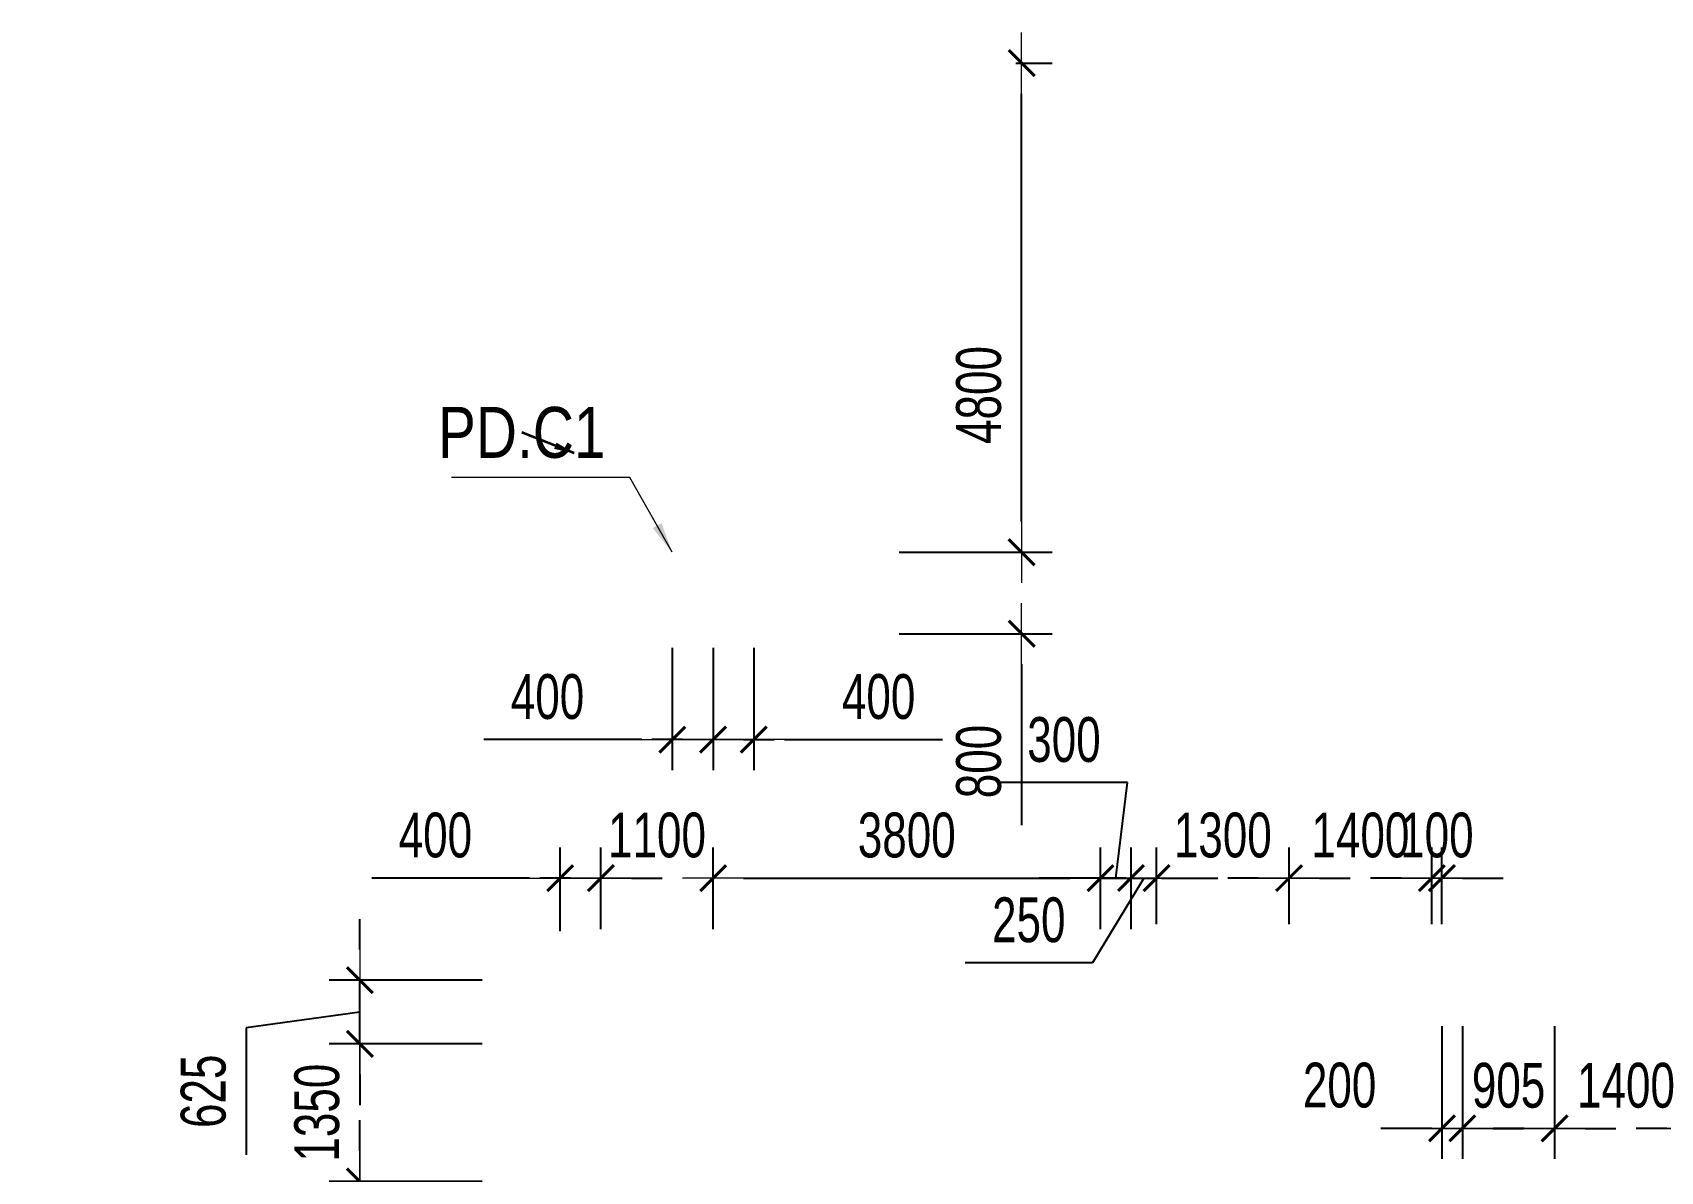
# Model space of a CAD drawing. Header units: millimetres. Extents: x -259680 to 699608, y -1281 to 104748.
# Drawn here: x 76525 to 92493, y 79023 to 90200 of the extents above; entities that cross this region are included whole.
import ezdxf
from ezdxf.enums import TextEntityAlignment as Align

# ---------------------------------------------------------------- set-up
doc = ezdxf.new("R2010")
doc.units = ezdxf.units.MM
doc.layers.get('Defpoints').update_dxf_attribs({"color": 151, "lineweight": 9})
for name, color, linetype, lineweight in [('$0$C1', 20, 'Continuous', 35), ('$1$NDC_S_ANNO', 7, 'Continuous', 20), ('$1$NDC_S_DIM', 1, 'Continuous', 15), ('NDC_S_DIM', 1, 'Continuous', 15)]:
    doc.layers.add(name, color=color, linetype=linetype, lineweight=lineweight)
doc.styles.add('$1$NDC_DIM', font='', dxfattribs={"width": 0.75})
doc.styles.add('$2$ARIAL', font='arial.ttf', dxfattribs={"width": 0.8})
doc.styles.add('NDC_DIM', font='', dxfattribs={"width": 0.75})
doc.styles.get('$1$NDC_DIM').set_extended_font_data('Dotum')
doc.styles.get('NDC_DIM').set_extended_font_data('Dotum')
doc.dimstyles.new('$0$NDC_dim_150', dxfattribs={"dimscale": 150, "dimtxt": 2.2, "dimasz": 1.5, "dimexe": 1.5, "dimexo": 2.5, "dimgap": 1, "dimtad": 1, "dimdec": 0, "dimzin": 0, "dimdsep": 46, "dimtxsty": '$1$NDC_DIM', "dimblk": '$1$DIMMARK', "dimcen": 0.09, "dimdle": 1.2, "dimclrd": 1, "dimclre": 1, "dimclrt": 3, "dimadec": 0, "dimazin": 0, "dimtfac": 1, "dimtdec": 0, "dimtix": 1, "dimtofl": 0, "dimtmove": 0, "dimatfit": 3, "dimfxl": 0, "dimtolj": 1, "dimtzin": 0, "dimarcsym": 0})
doc.dimstyles.new('$1$NDC_dim_iso', dxfattribs={"dimtxt": 2.2, "dimasz": 1, "dimexe": 1.5, "dimexo": 2.5, "dimgap": 1, "dimtad": 1, "dimdec": 0, "dimzin": 0, "dimdsep": 46, "dimtxsty": '$1$NDC_DIM', "dimblk": '$1$DIMMARK', "dimcen": 0.09, "dimdle": 1.2, "dimclrd": 1, "dimclre": 1, "dimclrt": 3, "dimadec": 0, "dimazin": 0, "dimtfac": 1, "dimtdec": 0, "dimtix": 1, "dimtofl": 0, "dimtmove": 0, "dimatfit": 3, "dimfxl": 0, "dimtolj": 1, "dimtzin": 0, "dimarcsym": 0})
doc.dimstyles.new('NDC_dim_200', dxfattribs={"dimscale": 200, "dimtxt": 2.2, "dimasz": 1.5, "dimexe": 1.5, "dimexo": 2.5, "dimgap": 1, "dimtad": 1, "dimdec": 0, "dimzin": 0, "dimdsep": 46, "dimtxsty": 'NDC_DIM', "dimblk": 'DIMMARK', "dimcen": 0.09, "dimdle": 1.2, "dimclrd": 1, "dimclre": 1, "dimclrt": 3, "dimadec": 0, "dimazin": 0, "dimtfac": 1, "dimtdec": 0, "dimtix": 1, "dimtofl": 0, "dimtmove": 0, "dimatfit": 3, "dimfxl": 0, "dimtolj": 1, "dimtzin": 0, "dimarcsym": 0})

# ---------------------------------------------------------------- blocks, each defined once
blk = doc.blocks.new('$1$DIMMARK')
at = {"layer": '$1$NDC_S_DIM', "color": 1}
blk.add_line((-1.5, 0), (1, 0), dxfattribs=at)
at = {"layer": '$1$NDC_S_DIM', "color": 2, "const_width": 0.1}
blk.add_lwpolyline([(-0.424, -0.424), (0.424, 0.424)], dxfattribs=at)
blk = doc.blocks.new('DIMMARK')
at = {"layer": 'NDC_S_DIM', "color": 1}
blk.add_line((-1.5, 0), (1, 0), dxfattribs=at)
at = {"layer": 'NDC_S_DIM', "color": 2, "const_width": 0.1}
blk.add_lwpolyline([(-0.424, -0.424), (0.424, 0.424)], dxfattribs=at)
blk = doc.blocks.new('*D685')
at = {"layer": 'Defpoints', "color": 0, "ltscale": 100, "transparency": 16777216}
for p in [(83200, 84662), (83600, 84662), (83600, 83261)]:
    blk.add_point(p, dxfattribs=at)
at = {"layer": 'NDC_S_DIM', "color": 1, "lineweight": -2, "ltscale": 100, "transparency": 16777216}
for p, q in [((83200, 84162), (83200, 82961)), ((83600, 84162), (83600, 82961)), ((82900, 83261), (82600, 83261)), ((83900, 83261), (85449, 83261))]:
    blk.add_line(p, q, dxfattribs=at)
at = {"layer": 'NDC_S_DIM', "color": 1, "lineweight": -2, "ltscale": 100, "transparency": 16777216, "xscale": 300, "yscale": 300, "zscale": 300}
blk.add_blockref('DIMMARK', (83200, 83261), dxfattribs=at)
at = {"layer": 'NDC_S_DIM', "color": 1, "lineweight": -2, "ltscale": 100, "transparency": 16777216, "xscale": 300, "yscale": 300, "zscale": 300, "rotation": 180}
blk.add_blockref('DIMMARK', (83600, 83261), dxfattribs=at)
at = {"layer": 'NDC_S_DIM', "color": 3, "ltscale": 100, "transparency": 16777216, "insert": (84824, 83681), "char_height": 440, "attachment_point": 5, "style": 'NDC_DIM'}
blk.add_mtext('\\A1;400', dxfattribs=at)
blk = doc.blocks.new('*D686')
at = {"layer": 'Defpoints', "color": 0, "ltscale": 100, "transparency": 16777216}
for p in [(82800, 84662), (83200, 84662), (83200, 83261)]:
    blk.add_point(p, dxfattribs=at)
at = {"layer": 'NDC_S_DIM', "color": 1, "lineweight": -2, "ltscale": 100, "transparency": 16777216}
for p, q in [((82800, 84162), (82800, 82961)), ((83200, 84162), (83200, 82961)), ((82500, 83261), (80951, 83261)), ((83500, 83261), (83800, 83261))]:
    blk.add_line(p, q, dxfattribs=at)
at = {"layer": 'NDC_S_DIM', "color": 1, "lineweight": -2, "ltscale": 100, "transparency": 16777216, "xscale": 300, "yscale": 300, "zscale": 300}
blk.add_blockref('DIMMARK', (82800, 83261), dxfattribs=at)
at = {"layer": 'NDC_S_DIM', "color": 1, "lineweight": -2, "ltscale": 100, "transparency": 16777216, "xscale": 300, "yscale": 300, "zscale": 300, "rotation": 180}
blk.add_blockref('DIMMARK', (83200, 83261), dxfattribs=at)
at = {"layer": 'NDC_S_DIM', "color": 3, "ltscale": 100, "transparency": 16777216, "insert": (81576, 83681), "char_height": 440, "attachment_point": 5, "style": 'NDC_DIM'}
blk.add_mtext('\\A1;400', dxfattribs=at)
blk = doc.blocks.new('*D701')
at = {"layer": 'Defpoints', "color": 0, "ltscale": 100, "transparency": 16777216}
for p in [(85670, 89900), (86227, 89900), (83600, 85100)]:
    blk.add_point(p, dxfattribs=at)
at = {"layer": 'NDC_S_DIM', "color": 1, "lineweight": -2, "ltscale": 100, "transparency": 16777216}
for p, q in [((86170, 89900), (86527, 89900)), ((86227, 85400), (86227, 89600)), ((85027, 85100), (86527, 85100))]:
    blk.add_line(p, q, dxfattribs=at)
at = {"layer": 'NDC_S_DIM', "color": 1, "lineweight": -2, "ltscale": 100, "transparency": 16777216, "xscale": 300, "yscale": 300, "zscale": 300}
for p, rotation in [((86227, 89900), 90), ((86227, 85100), 270)]:
    blk.add_blockref('DIMMARK', p, dxfattribs=dict(at, rotation=rotation))
at = {"layer": 'NDC_S_DIM', "color": 3, "ltscale": 100, "transparency": 16777216, "insert": (85807, 86643), "char_height": 440, "attachment_point": 5, "rotation": 90, "style": 'NDC_DIM'}
blk.add_mtext('\\A1;4800', dxfattribs=at)
blk = doc.blocks.new('*D702')
at = {"layer": 'Defpoints', "color": 0, "ltscale": 100, "transparency": 16777216}
for p in [(83600, 85100), (86227, 85100), (83600, 84300)]:
    blk.add_point(p, dxfattribs=at)
at = {"layer": 'NDC_S_DIM', "color": 1, "lineweight": -2, "ltscale": 100, "transparency": 16777216}
for p, q in [((86227, 85400), (86227, 85700)), ((85027, 85100), (86527, 85100)), ((85027, 84300), (86527, 84300)), ((86227, 84000), (86227, 82421))]:
    blk.add_line(p, q, dxfattribs=at)
at = {"layer": 'NDC_S_DIM', "color": 1, "lineweight": -2, "ltscale": 100, "transparency": 16777216, "xscale": 300, "yscale": 300, "zscale": 300}
for p, rotation in [((86227, 85100), 270), ((86227, 84300), 90)]:
    blk.add_blockref('DIMMARK', p, dxfattribs=dict(at, rotation=rotation))
at = {"layer": 'NDC_S_DIM', "color": 3, "ltscale": 100, "transparency": 16777216, "insert": (85807, 83046), "char_height": 440, "attachment_point": 5, "rotation": 90, "style": 'NDC_DIM'}
blk.add_mtext('\\A1;800', dxfattribs=at)
blk = doc.blocks.new('*D1200')
at = {"layer": 'Defpoints', "color": 0, "ltscale": 100, "transparency": 16777216}
for p in [(79735, 78925), (82300, 78925), (82100, 78300)]:
    blk.add_point(p, dxfattribs=at)
at = {"layer": 'NDC_S_DIM', "color": 1, "lineweight": -2, "ltscale": 100, "transparency": 16777216}
for p, q in [((79735, 79225), (79735, 79525)), ((80935, 78925), (79435, 78925)), ((79735, 78300), (79735, 78925)), ((79735, 78613), (78621, 78425)), ((78621, 78425), (78621, 77176)), ((80935, 78300), (79435, 78300)), ((79735, 78000), (79735, 77700))]:
    blk.add_line(p, q, dxfattribs=at)
at = {"layer": 'NDC_S_DIM', "color": 1, "lineweight": -2, "ltscale": 100, "transparency": 16777216, "xscale": 300, "yscale": 300, "zscale": 300}
for p, rotation in [((79735, 78925), 270), ((79735, 78300), 90)]:
    blk.add_blockref('DIMMARK', p, dxfattribs=dict(at, rotation=rotation))
at = {"layer": 'NDC_S_DIM', "color": 3, "ltscale": 100, "transparency": 16777216, "insert": (78201, 77801), "char_height": 440, "attachment_point": 5, "rotation": 90, "style": 'NDC_DIM'}
blk.add_mtext('\\A1;625', dxfattribs=at)
blk = doc.blocks.new('*D1201')
at = {"layer": 'Defpoints', "color": 0, "ltscale": 100, "transparency": 16777216}
for p in [(79735, 80275), (82300, 80275), (82300, 78925)]:
    blk.add_point(p, dxfattribs=at)
at = {"layer": 'NDC_S_DIM', "color": 1, "lineweight": -2, "ltscale": 100, "transparency": 16777216}
for p, q in [((79735, 80575), (79735, 80875)), ((80935, 80275), (79435, 80275)), ((80935, 78925), (79435, 78925)), ((79735, 78625), (79735, 78325))]:
    blk.add_line(p, q, dxfattribs=at)
at = {"layer": 'NDC_S_DIM', "color": 1, "lineweight": -2, "ltscale": 100, "transparency": 16777216, "xscale": 300, "yscale": 300, "zscale": 300}
for p, rotation in [((79735, 80275), 270), ((79735, 78925), 90)]:
    blk.add_blockref('DIMMARK', p, dxfattribs=dict(at, rotation=rotation))
at = {"layer": 'NDC_S_DIM', "color": 3, "ltscale": 100, "transparency": 16777216, "insert": (79315, 79600), "char_height": 440, "attachment_point": 5, "rotation": 90, "style": 'NDC_DIM'}
blk.add_mtext('\\A1;1350', dxfattribs=at)
blk = doc.blocks.new('*D1202')
at = {"layer": 'Defpoints', "color": 0, "ltscale": 100, "transparency": 16777216}
for p in [(79735, 80900), (82100, 80900), (82300, 80275)]:
    blk.add_point(p, dxfattribs=at)
at = {"layer": 'NDC_S_DIM', "color": 1, "lineweight": -2, "ltscale": 100, "transparency": 16777216}
for p, q in [((79735, 81200), (79735, 81500)), ((80935, 80900), (79435, 80900)), ((79735, 80275), (79735, 80900)), ((79735, 80588), (78621, 80434)), ((78621, 80434), (78621, 79185)), ((80935, 80275), (79435, 80275)), ((79735, 79975), (79735, 79675))]:
    blk.add_line(p, q, dxfattribs=at)
at = {"layer": 'NDC_S_DIM', "color": 1, "lineweight": -2, "ltscale": 100, "transparency": 16777216, "xscale": 300, "yscale": 300, "zscale": 300}
for p, rotation in [((79735, 80900), 270), ((79735, 80275), 90)]:
    blk.add_blockref('DIMMARK', p, dxfattribs=dict(at, rotation=rotation))
at = {"layer": 'NDC_S_DIM', "color": 3, "ltscale": 100, "transparency": 16777216, "insert": (78201, 79810), "char_height": 440, "attachment_point": 5, "rotation": 90, "style": 'NDC_DIM'}
blk.add_mtext('\\A1;625', dxfattribs=at)
blk = doc.blocks.new('*D1203')
at = {"layer": 'Defpoints', "color": 0, "ltscale": 100, "transparency": 16777216}
for p in [(82100, 81902), (81700, 80882), (82100, 80900)]:
    blk.add_point(p, dxfattribs=at)
at = {"layer": 'NDC_S_DIM', "color": 1, "lineweight": -2, "ltscale": 100, "transparency": 16777216}
for p, q in [((81700, 81382), (81700, 82202)), ((82100, 81400), (82100, 82202)), ((81400, 81902), (79851, 81902)), ((82400, 81902), (82700, 81902))]:
    blk.add_line(p, q, dxfattribs=at)
at = {"layer": 'NDC_S_DIM', "color": 1, "lineweight": -2, "ltscale": 100, "transparency": 16777216, "xscale": 300, "yscale": 300, "zscale": 300}
blk.add_blockref('DIMMARK', (81700, 81902), dxfattribs=at)
at = {"layer": 'NDC_S_DIM', "color": 1, "lineweight": -2, "ltscale": 100, "transparency": 16777216, "xscale": 300, "yscale": 300, "zscale": 300, "rotation": 180}
blk.add_blockref('DIMMARK', (82100, 81902), dxfattribs=at)
at = {"layer": 'NDC_S_DIM', "color": 3, "ltscale": 100, "transparency": 16777216, "insert": (80476, 82322), "char_height": 440, "attachment_point": 5, "style": 'NDC_DIM'}
blk.add_mtext('\\A1;400', dxfattribs=at)
blk = doc.blocks.new('*D1204')
at = {"layer": 'Defpoints', "color": 0, "ltscale": 100, "transparency": 16777216}
for p in [(83200, 81902), (82100, 80900), (83200, 80900)]:
    blk.add_point(p, dxfattribs=at)
at = {"layer": 'NDC_S_DIM', "color": 1, "lineweight": -2, "ltscale": 100, "transparency": 16777216}
for p, q in [((82100, 81400), (82100, 82202)), ((83200, 81400), (83200, 82202)), ((81800, 81902), (81500, 81902)), ((83500, 81902), (83800, 81902))]:
    blk.add_line(p, q, dxfattribs=at)
at = {"layer": 'NDC_S_DIM', "color": 1, "lineweight": -2, "ltscale": 100, "transparency": 16777216, "xscale": 300, "yscale": 300, "zscale": 300}
blk.add_blockref('DIMMARK', (82100, 81902), dxfattribs=at)
at = {"layer": 'NDC_S_DIM', "color": 1, "lineweight": -2, "ltscale": 100, "transparency": 16777216, "xscale": 300, "yscale": 300, "zscale": 300, "rotation": 180}
blk.add_blockref('DIMMARK', (83200, 81902), dxfattribs=at)
at = {"layer": 'NDC_S_DIM', "color": 3, "ltscale": 100, "transparency": 16777216, "insert": (82650, 82322), "char_height": 440, "attachment_point": 5, "style": 'NDC_DIM'}
blk.add_mtext('\\A1;1100', dxfattribs=at)
blk = doc.blocks.new('*D1205')
at = {"layer": 'Defpoints', "color": 0, "ltscale": 100, "transparency": 16777216}
for p in [(87000, 81902), (83200, 80900), (87000, 80900)]:
    blk.add_point(p, dxfattribs=at)
at = {"layer": 'NDC_S_DIM', "color": 1, "lineweight": -2, "ltscale": 100, "transparency": 16777216}
for p, q in [((83200, 81400), (83200, 82202)), ((87000, 81400), (87000, 82202)), ((83500, 81902), (86700, 81902))]:
    blk.add_line(p, q, dxfattribs=at)
at = {"layer": 'NDC_S_DIM', "color": 1, "lineweight": -2, "ltscale": 100, "transparency": 16777216, "xscale": 300, "yscale": 300, "zscale": 300, "rotation": 180}
blk.add_blockref('DIMMARK', (83200, 81902), dxfattribs=at)
at = {"layer": 'NDC_S_DIM', "color": 1, "lineweight": -2, "ltscale": 100, "transparency": 16777216, "xscale": 300, "yscale": 300, "zscale": 300}
blk.add_blockref('DIMMARK', (87000, 81902), dxfattribs=at)
at = {"layer": 'NDC_S_DIM', "color": 3, "ltscale": 100, "transparency": 16777216, "insert": (85100, 82322), "char_height": 440, "attachment_point": 5, "style": 'NDC_DIM'}
blk.add_mtext('\\A1;3800', dxfattribs=at)
blk = doc.blocks.new('*D1206')
at = {"layer": 'Defpoints', "color": 0, "ltscale": 100, "transparency": 16777216}
for p in [(87300, 81902), (87000, 80900), (87300, 80900)]:
    blk.add_point(p, dxfattribs=at)
at = {"layer": 'NDC_S_DIM', "color": 1, "lineweight": -2, "ltscale": 100, "transparency": 16777216}
for p, q in [((87266, 82839), (86017, 82839)), ((87150, 81902), (87266, 82839)), ((87000, 81400), (87000, 82202)), ((87300, 81400), (87300, 82202)), ((86700, 81902), (86400, 81902)), ((87000, 81902), (87300, 81902)), ((87600, 81902), (87900, 81902))]:
    blk.add_line(p, q, dxfattribs=at)
at = {"layer": 'NDC_S_DIM', "color": 1, "lineweight": -2, "ltscale": 100, "transparency": 16777216, "xscale": 300, "yscale": 300, "zscale": 300}
blk.add_blockref('DIMMARK', (87000, 81902), dxfattribs=at)
at = {"layer": 'NDC_S_DIM', "color": 1, "lineweight": -2, "ltscale": 100, "transparency": 16777216, "xscale": 300, "yscale": 300, "zscale": 300, "rotation": 180}
blk.add_blockref('DIMMARK', (87300, 81902), dxfattribs=at)
at = {"layer": 'NDC_S_DIM', "color": 3, "ltscale": 100, "transparency": 16777216, "insert": (86642, 83259), "char_height": 440, "attachment_point": 5, "style": 'NDC_DIM'}
blk.add_mtext('\\A1;300', dxfattribs=at)
blk = doc.blocks.new('*D1207')
at = {"layer": 'Defpoints', "color": 0, "ltscale": 100, "transparency": 16777216}
for p in [(87550, 81902), (87300, 80900), (87550, 80950)]:
    blk.add_point(p, dxfattribs=at)
at = {"layer": 'NDC_S_DIM', "color": 1, "lineweight": -2, "ltscale": 100, "transparency": 16777216}
for p, q in [((87300, 81400), (87300, 82202)), ((87550, 81450), (87550, 82202)), ((87000, 81902), (86700, 81902)), ((87425, 81902), (86921, 81070)), ((87300, 81902), (87550, 81902)), ((87850, 81902), (88150, 81902)), ((86921, 81070), (85672, 81070))]:
    blk.add_line(p, q, dxfattribs=at)
at = {"layer": 'NDC_S_DIM', "color": 1, "lineweight": -2, "ltscale": 100, "transparency": 16777216, "xscale": 300, "yscale": 300, "zscale": 300}
blk.add_blockref('DIMMARK', (87300, 81902), dxfattribs=at)
at = {"layer": 'NDC_S_DIM', "color": 1, "lineweight": -2, "ltscale": 100, "transparency": 16777216, "xscale": 300, "yscale": 300, "zscale": 300, "rotation": 180}
blk.add_blockref('DIMMARK', (87550, 81902), dxfattribs=at)
at = {"layer": 'NDC_S_DIM', "color": 3, "ltscale": 100, "transparency": 16777216, "insert": (86297, 81490), "char_height": 440, "attachment_point": 5, "style": 'NDC_DIM'}
blk.add_mtext('\\A1;250', dxfattribs=at)
blk = doc.blocks.new('*D1208')
at = {"layer": 'Defpoints', "color": 0, "ltscale": 100, "transparency": 16777216}
for p in [(88850, 81902), (87550, 80950), (88850, 80950)]:
    blk.add_point(p, dxfattribs=at)
at = {"layer": 'NDC_S_DIM', "color": 1, "lineweight": -2, "ltscale": 100, "transparency": 16777216}
for p, q in [((87550, 81450), (87550, 82202)), ((88850, 81450), (88850, 82202)), ((87250, 81902), (86950, 81902)), ((89150, 81902), (89450, 81902))]:
    blk.add_line(p, q, dxfattribs=at)
at = {"layer": 'NDC_S_DIM', "color": 1, "lineweight": -2, "ltscale": 100, "transparency": 16777216, "xscale": 300, "yscale": 300, "zscale": 300}
blk.add_blockref('DIMMARK', (87550, 81902), dxfattribs=at)
at = {"layer": 'NDC_S_DIM', "color": 1, "lineweight": -2, "ltscale": 100, "transparency": 16777216, "xscale": 300, "yscale": 300, "zscale": 300, "rotation": 180}
blk.add_blockref('DIMMARK', (88850, 81902), dxfattribs=at)
at = {"layer": 'NDC_S_DIM', "color": 3, "ltscale": 100, "transparency": 16777216, "insert": (88200, 82322), "char_height": 440, "attachment_point": 5, "style": 'NDC_DIM'}
blk.add_mtext('\\A1;1300', dxfattribs=at)
blk = doc.blocks.new('*D1209')
at = {"layer": 'Defpoints', "color": 0, "ltscale": 100, "transparency": 16777216}
for p in [(90250, 81902), (88850, 80950), (90250, 80950)]:
    blk.add_point(p, dxfattribs=at)
at = {"layer": 'NDC_S_DIM', "color": 1, "lineweight": -2, "ltscale": 100, "transparency": 16777216}
for p, q in [((88850, 81450), (88850, 82202)), ((90250, 81450), (90250, 82202)), ((88550, 81902), (88250, 81902)), ((90550, 81902), (90850, 81902))]:
    blk.add_line(p, q, dxfattribs=at)
at = {"layer": 'NDC_S_DIM', "color": 1, "lineweight": -2, "ltscale": 100, "transparency": 16777216, "xscale": 300, "yscale": 300, "zscale": 300}
blk.add_blockref('DIMMARK', (88850, 81902), dxfattribs=at)
at = {"layer": 'NDC_S_DIM', "color": 1, "lineweight": -2, "ltscale": 100, "transparency": 16777216, "xscale": 300, "yscale": 300, "zscale": 300, "rotation": 180}
blk.add_blockref('DIMMARK', (90250, 81902), dxfattribs=at)
at = {"layer": 'NDC_S_DIM', "color": 3, "ltscale": 100, "transparency": 16777216, "insert": (89550, 82322), "char_height": 440, "attachment_point": 5, "style": 'NDC_DIM'}
blk.add_mtext('\\A1;1400', dxfattribs=at)
blk = doc.blocks.new('*D1210')
at = {"layer": 'Defpoints', "color": 0, "ltscale": 100, "transparency": 16777216}
for p in [(90350, 81902), (90250, 80950), (90350, 80950)]:
    blk.add_point(p, dxfattribs=at)
at = {"layer": 'NDC_S_DIM', "color": 1, "lineweight": -2, "ltscale": 100, "transparency": 16777216}
for p, q in [((90250, 81450), (90250, 82202)), ((90350, 81450), (90350, 82202)), ((89950, 81902), (89650, 81902)), ((90650, 81902), (90950, 81902))]:
    blk.add_line(p, q, dxfattribs=at)
at = {"layer": 'NDC_S_DIM', "color": 1, "lineweight": -2, "ltscale": 100, "transparency": 16777216, "xscale": 300, "yscale": 300, "zscale": 300}
blk.add_blockref('DIMMARK', (90250, 81902), dxfattribs=at)
at = {"layer": 'NDC_S_DIM', "color": 1, "lineweight": -2, "ltscale": 100, "transparency": 16777216, "xscale": 300, "yscale": 300, "zscale": 300, "rotation": 180}
blk.add_blockref('DIMMARK', (90350, 81902), dxfattribs=at)
at = {"layer": 'NDC_S_DIM', "color": 3, "ltscale": 100, "transparency": 16777216, "insert": (90300, 82322), "char_height": 440, "attachment_point": 5, "style": 'NDC_DIM'}
blk.add_mtext('\\A1;100', dxfattribs=at)
blk = doc.blocks.new('*D1211')
at = {"layer": 'Defpoints', "color": 0, "ltscale": 100, "transparency": 16777216}
for p in [(90350, 80950), (90550, 80950), (90550, 79446)]:
    blk.add_point(p, dxfattribs=at)
at = {"layer": 'NDC_S_DIM', "color": 1, "lineweight": -2, "ltscale": 100, "transparency": 16777216}
for p, q in [((90350, 80450), (90350, 79146)), ((90550, 80450), (90550, 79146)), ((90050, 79446), (89750, 79446)), ((90850, 79446), (91150, 79446))]:
    blk.add_line(p, q, dxfattribs=at)
at = {"layer": 'NDC_S_DIM', "color": 1, "lineweight": -2, "ltscale": 100, "transparency": 16777216, "xscale": 300, "yscale": 300, "zscale": 300}
blk.add_blockref('DIMMARK', (90350, 79446), dxfattribs=at)
at = {"layer": 'NDC_S_DIM', "color": 1, "lineweight": -2, "ltscale": 100, "transparency": 16777216, "xscale": 300, "yscale": 300, "zscale": 300, "rotation": 180}
blk.add_blockref('DIMMARK', (90550, 79446), dxfattribs=at)
at = {"layer": 'NDC_S_DIM', "color": 3, "ltscale": 100, "transparency": 16777216, "insert": (89346, 79868), "char_height": 440, "attachment_point": 5, "style": 'NDC_DIM'}
blk.add_mtext('\\A1;200', dxfattribs=at)
blk = doc.blocks.new('*D1212')
at = {"layer": 'Defpoints', "color": 0, "ltscale": 100, "transparency": 16777216}
for p in [(90550, 80950), (91455, 80950), (91455, 79446)]:
    blk.add_point(p, dxfattribs=at)
at = {"layer": 'NDC_S_DIM', "color": 1, "lineweight": -2, "ltscale": 100, "transparency": 16777216}
for p, q in [((90550, 80450), (90550, 79146)), ((91455, 80450), (91455, 79146)), ((90250, 79446), (89950, 79446)), ((91755, 79446), (92055, 79446))]:
    blk.add_line(p, q, dxfattribs=at)
at = {"layer": 'NDC_S_DIM', "color": 1, "lineweight": -2, "ltscale": 100, "transparency": 16777216, "xscale": 300, "yscale": 300, "zscale": 300}
blk.add_blockref('DIMMARK', (90550, 79446), dxfattribs=at)
at = {"layer": 'NDC_S_DIM', "color": 1, "lineweight": -2, "ltscale": 100, "transparency": 16777216, "xscale": 300, "yscale": 300, "zscale": 300, "rotation": 180}
blk.add_blockref('DIMMARK', (91455, 79446), dxfattribs=at)
at = {"layer": 'NDC_S_DIM', "color": 3, "ltscale": 100, "transparency": 16777216, "insert": (91003, 79866), "char_height": 440, "attachment_point": 5, "style": 'NDC_DIM'}
blk.add_mtext('\\A1;905', dxfattribs=at)
blk = doc.blocks.new('*D1213')
at = {"layer": 'Defpoints', "color": 0, "ltscale": 100, "transparency": 16777216}
for p in [(91455, 80950), (92855, 80950), (92855, 79446)]:
    blk.add_point(p, dxfattribs=at)
at = {"layer": 'NDC_S_DIM', "color": 1, "lineweight": -2, "ltscale": 100, "transparency": 16777216}
for p, q in [((91455, 80450), (91455, 79146)), ((92855, 80450), (92855, 79146)), ((91155, 79446), (90855, 79446)), ((93155, 79446), (93455, 79446))]:
    blk.add_line(p, q, dxfattribs=at)
at = {"layer": 'NDC_S_DIM', "color": 1, "lineweight": -2, "ltscale": 100, "transparency": 16777216, "xscale": 300, "yscale": 300, "zscale": 300}
blk.add_blockref('DIMMARK', (91455, 79446), dxfattribs=at)
at = {"layer": 'NDC_S_DIM', "color": 1, "lineweight": -2, "ltscale": 100, "transparency": 16777216, "xscale": 300, "yscale": 300, "zscale": 300, "rotation": 180}
blk.add_blockref('DIMMARK', (92855, 79446), dxfattribs=at)
at = {"layer": 'NDC_S_DIM', "color": 3, "ltscale": 100, "transparency": 16777216, "insert": (92155, 79866), "char_height": 440, "attachment_point": 5, "style": 'NDC_DIM'}
blk.add_mtext('\\A1;1400', dxfattribs=at)
blk = doc.blocks.new('*D1214')
at = {"layer": 'Defpoints', "color": 0, "ltscale": 100, "transparency": 16777216}
for p in [(92855, 80950), (93650, 80950), (93650, 79446)]:
    blk.add_point(p, dxfattribs=at)
at = {"layer": 'NDC_S_DIM', "color": 1, "lineweight": -2, "ltscale": 100, "transparency": 16777216}
for p, q in [((92855, 80450), (92855, 79146)), ((93650, 80450), (93650, 79146)), ((92555, 79446), (92255, 79446)), ((93950, 79446), (94250, 79446))]:
    blk.add_line(p, q, dxfattribs=at)
at = {"layer": 'NDC_S_DIM', "color": 1, "lineweight": -2, "ltscale": 100, "transparency": 16777216, "xscale": 300, "yscale": 300, "zscale": 300}
blk.add_blockref('DIMMARK', (92855, 79446), dxfattribs=at)
at = {"layer": 'NDC_S_DIM', "color": 1, "lineweight": -2, "ltscale": 100, "transparency": 16777216, "xscale": 300, "yscale": 300, "zscale": 300, "rotation": 180}
blk.add_blockref('DIMMARK', (93650, 79446), dxfattribs=at)
at = {"layer": 'NDC_S_DIM', "color": 3, "ltscale": 100, "transparency": 16777216, "insert": (93253, 79866), "char_height": 440, "attachment_point": 5, "style": 'NDC_DIM'}
blk.add_mtext('\\A1;795', dxfattribs=at)
blk = doc.blocks.new('*U214')
at = {"layer": '$1$NDC_S_ANNO', "ltscale": 0.8, "style": '$2$ARIAL', "width": 0.8}
blk.add_attdef('TEN', text='', height=2.5, dxfattribs=at).set_placement((-2.578, 1.026), align=Align.MIDDLE_CENTER)
at = {"layer": '$1$NDC_S_ANNO', "ltscale": 0.8, "style": '$2$ARIAL', "width": 0.8, "flags": 1}
blk.add_attdef('CHU_THICH', text='', height=2.5, dxfattribs=at).set_placement((0, 0), align=Align.MIDDLE_CENTER)
at = {"layer": 'Defpoints'}
blk.add_leader([(0, 0), (-2.578, 1.026)], dimstyle='$1$NDC_dim_iso', override={"dimgap": 0.625, "dimtad": 0}, dxfattribs=at)
blk = doc.blocks.new('$0$co t check')
at = {"layer": '$0$C1', "xscale": 200, "yscale": 200, "zscale": 200}
blk.add_blockref('*U214', (79798, 86071), dxfattribs=at).add_auto_attribs({'TEN': 'PD.C1'})
at = {"layer": '$0$C1', "color": 0}
blk.add_leader([(80759, 85100), (80342, 85832), (78593, 85832)], dimstyle='$0$NDC_dim_150', override={"dimasz": 2, "dimgap": 1, "dimtad": 0}, dxfattribs=at)

msp = doc.modelspace()

# ---------------------------------------------------------------- hatches: boundary and pattern name
at = {"layer": 'NDC_S_DIM', "ltscale": 100}
h = msp.add_hatch(dxfattribs=at)
h.set_pattern_fill('CROSS', color=256, scale=50)
h.paths.add_polyline_path([(87300, 89500), (87300, 71950), (63350, 71950), (63350, 66800), (44500, 66800), (44500, 64200), (3550, 64200), (3550, 89500)], flags=17)
h.paths.add_polyline_path([(87300, 89500), (87300, 71950), (63350, 71950), (63350, 66800), (44500, 66800), (44500, 64200), (3550, 64200), (3550, 89500)], flags=17)

# ---------------------------------------------------------------- block references
at = {"layer": '$1$NDC_S_DIM'}
msp.add_blockref('$0$co t check', (2040.6, 0), dxfattribs=at)

# ---------------------------------------------------------------- dimensions: what is measured, and where the dimension line sits
at = {"layer": 'NDC_S_DIM', "ltscale": 100}
for base, p1, p2, picture, middle in [((86226.7, 89900), (83600, 85100), (85670, 89900), '*D701', (86226.7, 86642.5)), ((86226.7, 85100), (83600, 84300), (83600, 85100), '*D702', (86226.7, 83045.7))]:
    dim = msp.add_linear_dim(base=base, p1=p1, p2=p2, angle=90, dimstyle='NDC_dim_200', dxfattribs=at)
    dim.commit()
    dim.dimension.update_dxf_attribs({"geometry": picture, "text_midpoint": middle, "dimtype": 160})
for base, p1, p2, picture, middle in [((83200, 83260.9), (82800, 84662.5), (83200, 84662.5), '*D686', (81575.7, 83260.9)), ((83600, 83260.9), (83200, 84662.5), (83600, 84662.5), '*D685', (84824.3, 83260.9)), ((82100, 81902.1), (81700, 80881.7), (82100, 80900), '*D1203', (80475.7, 81902.1))]:
    dim = msp.add_linear_dim(base=base, p1=p1, p2=p2, dimstyle='NDC_dim_200', dxfattribs=at)
    dim.commit()
    dim.dimension.update_dxf_attribs({"geometry": picture, "text_midpoint": middle, "dimtype": 160})
for base, p1, p2, picture, middle in [((87300, 81902.1), (87000, 80900), (87300, 80900), '*D1206', (87065.8, 82839.1)), ((87550, 81902.1), (87300, 80900), (87550, 80950), '*D1207', (86721, 81070.3)), ((90550, 79446.4), (90350, 80950), (90550, 80950), '*D1211', (89345.9, 79447.9))]:
    dim = msp.add_linear_dim(base=base, p1=p1, p2=p2, dimstyle='NDC_dim_200', override={"dimtmove": 1}, dxfattribs=at)
    dim.commit()
    dim.dimension.update_dxf_attribs({"geometry": picture, "text_midpoint": middle, "dimtype": 160})
for base, p1, p2, picture, middle in [((83200, 81902.1), (82100, 80900), (83200, 80900), '*D1204', (82650, 82322.1)), ((87000, 81902.1), (83200, 80900), (87000, 80900), '*D1205', (85100, 82322.1)), ((88850, 81902.1), (87550, 80950), (88850, 80950), '*D1208', (88200, 82322.1)), ((90250, 81902.1), (88850, 80950), (90250, 80950), '*D1209', (89550, 82322.1)), ((90350, 81902.1), (90250, 80950), (90350, 80950), '*D1210', (90300, 82322.1)), ((91455.1, 79446.4), (90550, 80950), (91455.1, 80950), '*D1212', (91002.6, 79866.4)), ((92855.1, 79446.4), (91455.1, 80950), (92855.1, 80950), '*D1213', (92155.1, 79866.4)), ((93650, 79446.4), (92855.1, 80950), (93650, 80950), '*D1214', (93252.6, 79866.4))]:
    dim = msp.add_linear_dim(base=base, p1=p1, p2=p2, dimstyle='NDC_dim_200', override={"dimtmove": 1}, dxfattribs=at)
    dim.commit()
    dim.dimension.update_dxf_attribs({"geometry": picture, "text_midpoint": middle})
for base, p1, p2, picture, middle in [((79735.3, 80900), (82300, 80275), (82100, 80900), '*D1202', (78621.5, 80234)), ((79735.3, 78925), (82100, 78300), (82300, 78925), '*D1200', (78621.4, 78225))]:
    dim = msp.add_linear_dim(base=base, p1=p1, p2=p2, angle=90, dimstyle='NDC_dim_200', override={"dimtmove": 1}, dxfattribs=at)
    dim.commit()
    dim.dimension.update_dxf_attribs({"geometry": picture, "text_midpoint": middle, "dimtype": 160})
dim = msp.add_linear_dim(base=(79735.3, 80275), p1=(82300, 78925), p2=(82300, 80275), angle=90, dimstyle='NDC_dim_200', override={"dimtmove": 1}, dxfattribs=at)
dim.commit()
dim.dimension.update_dxf_attribs({"geometry": '*D1201', "text_midpoint": (79315.3, 79600)})

doc.saveas('drawing.dxf')
